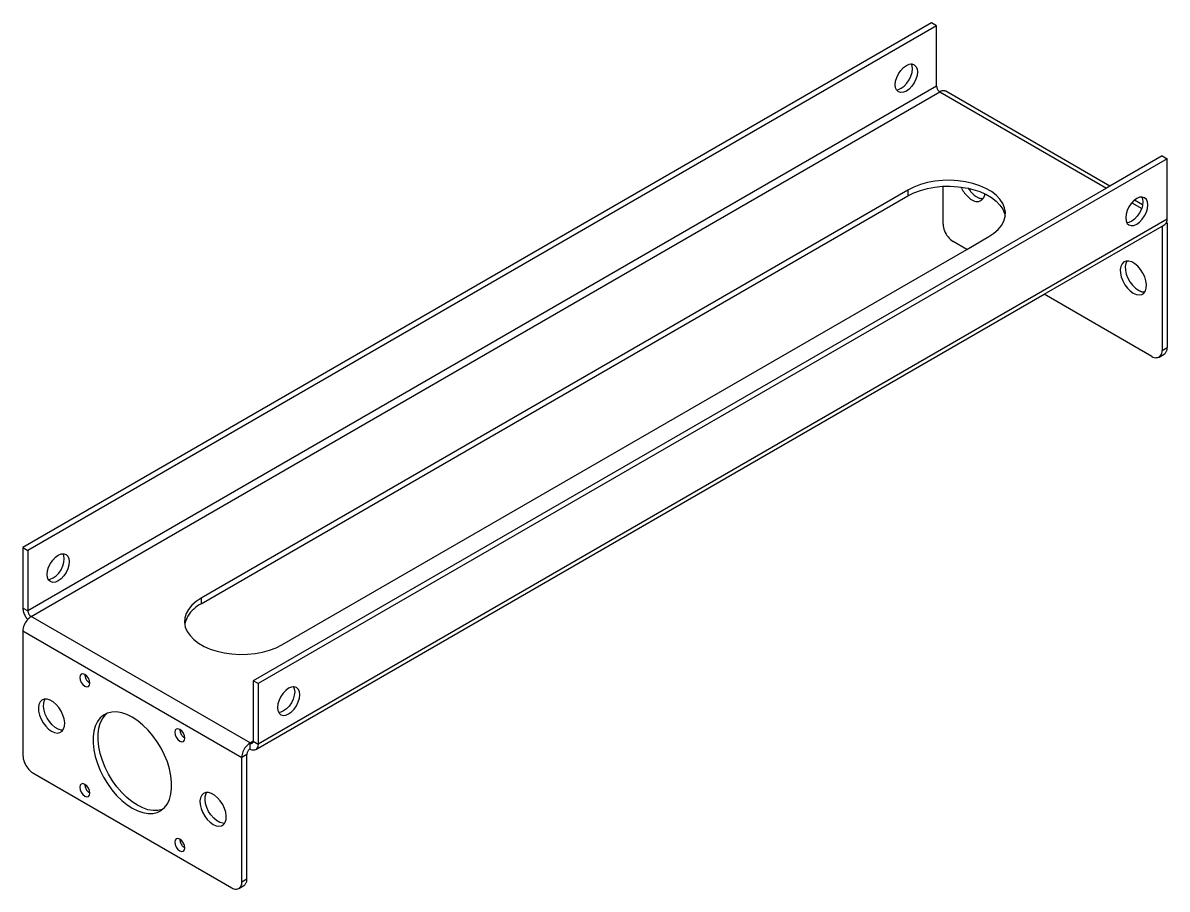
# Model space of a CAD drawing. Extents: x -235 to 145, y -3219 to -2628.
# Drawn here: x -235 to -101.4, y -3067.1 to -2966 of the extents above; entities that cross this region are included whole.
import ezdxf

# ---------------------------------------------------------------- set-up
doc = ezdxf.new("R2010")
doc.units = 0
doc.layers.add('Shown as Bent', color=7, linetype='Continuous', true_color=0xffffff)

msp = doc.modelspace()

# ---------------------------------------------------------------- linework, layer by layer
at = {"layer": 'Shown as Bent'}
for p, q in [((-128.89, -2966), (-234.96, -3027.23)), ((-128.31, -2966.34), (-128.89, -2966)), ((-128.31, -2966.34), (-234.37, -3027.57)), ((-128.31, -2973.39), (-128.31, -2966.34)), ((-132.76, -2971.93), (-132.49, -2971.54)), ((-132.49, -2971.54), (-132.18, -2971.21)), ((-132.18, -2971.21), (-131.84, -2970.97)), ((-131.84, -2970.97), (-131.51, -2970.82)), ((-131.51, -2970.82), (-131.27, -2970.79)), ((-131.18, -2971.01), (-131.27, -2970.79)), ((-131.27, -2970.79), (-131.19, -2970.79)), ((-131.19, -2970.79), (-130.92, -2970.88)), ((-131.13, -2971.38), (-131.18, -2971.01)), ((-131.18, -2971.79), (-131.13, -2971.38)), ((-130.92, -2970.88), (-130.72, -2971.07)), ((-130.72, -2971.07), (-130.59, -2971.35)), ((-130.59, -2971.35), (-130.54, -2971.72)), ((-133.14, -2973.21), (-133.09, -2972.8)), ((-133.09, -2972.8), (-132.96, -2972.36)), ((-132.96, -2972.36), (-132.76, -2971.93)), ((-131.78, -2973.05), (-131.51, -2972.65)), ((-131.51, -2972.65), (-131.31, -2972.22)), ((-131.31, -2972.22), (-131.18, -2971.79)), ((-130.72, -2972.56), (-130.92, -2972.99)), ((-130.59, -2972.13), (-130.72, -2972.56)), ((-130.54, -2971.72), (-130.59, -2972.13)), ((-128.31, -2973.39), (-234.37, -3034.62)), ((-233.99, -3035.27), (-127.93, -2974.04)), ((-133.09, -2973.57), (-133.14, -2973.21)), ((-133, -2973.8), (-133.09, -2973.57)), ((-133, -2973.8), (-132.77, -2973.76)), ((-132.96, -2973.86), (-133, -2973.8)), ((-132.76, -2974.05), (-132.96, -2973.86)), ((-132.77, -2973.76), (-132.43, -2973.62)), ((-132.49, -2974.13), (-132.76, -2974.05)), ((-132.18, -2974.1), (-132.49, -2974.13)), ((-132.43, -2973.62), (-132.09, -2973.38)), ((-131.84, -2973.96), (-132.18, -2974.1)), ((-132.09, -2973.38), (-131.78, -2973.05)), ((-131.51, -2973.72), (-131.84, -2973.96)), ((-131.19, -2973.39), (-131.51, -2973.72)), ((-130.92, -2972.99), (-131.19, -2973.39)), ((-128.31, -2973.39), (-128.3, -2973.45)), ((-128.3, -2973.45), (-128.29, -2973.52)), ((-128.29, -2973.52), (-128.27, -2973.58)), ((-128.27, -2973.58), (-128.25, -2973.64)), ((-128.25, -2973.64), (-128.23, -2973.7)), ((-128.23, -2973.7), (-128.2, -2973.76)), ((-128.2, -2973.76), (-128.16, -2973.82)), ((-128.16, -2973.82), (-128.12, -2973.87)), ((-128.12, -2973.87), (-128.08, -2973.92)), ((-128.08, -2973.92), (-128.03, -2973.96)), ((-128.03, -2973.96), (-127.98, -2974.01)), ((-127.98, -2974.01), (-127.93, -2974.04)), ((-127.88, -2974.01), (-127.93, -2974.04)), ((-127.93, -2974.04), (-108.48, -2985.27)), ((-127.83, -2973.98), (-127.88, -2974.01)), ((-127.77, -2973.96), (-127.83, -2973.98)), ((-127.71, -2973.94), (-127.77, -2973.96)), ((-127.65, -2973.93), (-127.71, -2973.94)), ((-127.6, -2973.92), (-127.65, -2973.93)), ((-127.54, -2973.91), (-127.6, -2973.92)), ((-127.48, -2973.92), (-127.54, -2973.91)), ((-127.42, -2973.92), (-127.48, -2973.92)), ((-127.36, -2973.94), (-127.42, -2973.92)), ((-127.3, -2973.95), (-127.36, -2973.94)), ((-127.24, -2973.98), (-127.3, -2973.95)), ((-108.08, -2985.04), (-127.24, -2973.98)), ((-101.41, -2981.87), (-207.48, -3043.1)), ((-102, -2981.53), (-108.08, -2985.04)), ((-102, -2981.53), (-101.41, -2981.87)), ((-101.41, -2988.92), (-101.41, -2981.87)), ((-130.21, -2984.87), (-130.97, -2985.15)), ((-129.38, -2984.64), (-130.21, -2984.87)), ((-128.52, -2984.48), (-129.38, -2984.64)), ((-127.62, -2984.39), (-128.52, -2984.48)), ((-126.71, -2984.37), (-127.62, -2984.39)), ((-125.81, -2984.43), (-126.71, -2984.37)), ((-124.92, -2984.55), (-125.81, -2984.43)), ((-124.07, -2984.75), (-124.92, -2984.55)), ((-123.28, -2985), (-124.07, -2984.75)), ((-131.65, -2985.5), (-214.15, -3033.12)), ((-214.15, -3033.8), (-131.65, -2986.18)), ((-108.48, -2985.27), (-208.07, -3042.76)), ((-130.97, -2985.15), (-131.65, -2985.5)), ((-131.65, -2985.5), (-131.65, -2986.18)), ((-131.65, -2986.18), (-130.97, -2985.84)), ((-130.97, -2985.84), (-130.21, -2985.55)), ((-130.21, -2985.55), (-129.38, -2985.32)), ((-129.38, -2985.32), (-128.52, -2985.16)), ((-128.52, -2985.16), (-127.62, -2985.07)), ((-127.62, -2985.07), (-127.55, -2985.07)), ((-127.55, -2985.07), (-126.71, -2985.06)), ((-127.55, -2989.48), (-127.55, -2985.07)), ((-126.71, -2985.06), (-125.81, -2985.11)), ((-125.81, -2985.11), (-125.47, -2985.15)), ((-125.47, -2985.15), (-125.4, -2985.3)), ((-125.47, -2985.15), (-124.92, -2985.23)), ((-125.4, -2985.3), (-125.32, -2985.45)), ((-125.32, -2985.45), (-125.24, -2985.59)), ((-125.24, -2985.59), (-125.15, -2985.73)), ((-125.15, -2985.73), (-125.05, -2985.86)), ((-125.05, -2985.86), (-124.95, -2985.99)), ((-124.95, -2985.99), (-124.84, -2986.12)), ((-124.92, -2985.23), (-124.62, -2985.29)), ((-124.84, -2986.12), (-124.72, -2986.23)), ((-124.72, -2986.23), (-124.6, -2986.35)), ((-124.62, -2985.29), (-124.55, -2985.39)), ((-124.62, -2985.29), (-124.07, -2985.43)), ((-124.55, -2985.39), (-124.48, -2985.49)), ((-124.48, -2985.49), (-124.41, -2985.59)), ((-124.41, -2985.59), (-124.34, -2985.68)), ((-124.34, -2985.68), (-124.26, -2985.77)), ((-124.26, -2985.77), (-124.17, -2985.86)), ((-124.17, -2985.86), (-124.09, -2985.94)), ((-124.09, -2985.94), (-124, -2986.02)), ((-124.07, -2985.43), (-123.28, -2985.68)), ((-124, -2986.02), (-123.91, -2986.1)), ((-123.91, -2986.1), (-123.81, -2986.17)), ((-123.81, -2986.17), (-123.71, -2986.24)), ((-123.71, -2986.24), (-123.61, -2986.3)), ((-122.56, -2985.32), (-123.28, -2985)), ((-123.28, -2985.68), (-122.68, -2985.94)), ((-122.83, -2986.43), (-122.75, -2986.28)), ((-122.75, -2986.28), (-122.7, -2986.11)), ((-122.7, -2986.11), (-122.68, -2985.94)), ((-122.68, -2985.94), (-122.56, -2986)), ((-121.91, -2985.69), (-122.56, -2985.32)), ((-122.56, -2986), (-121.91, -2986.37)), ((-121.36, -2986.11), (-121.91, -2985.69)), ((-120.92, -2986.57), (-121.36, -2986.11)), ((-108.08, -2985.04), (-108.48, -2985.27)), ((-124.6, -2986.35), (-124.47, -2986.45)), ((-124.47, -2986.45), (-124.34, -2986.55)), ((-124.34, -2986.55), (-124.2, -2986.64)), ((-124.2, -2986.64), (-124.06, -2986.74)), ((-124.06, -2986.74), (-123.9, -2986.81)), ((-123.9, -2986.81), (-123.73, -2986.85)), ((-123.73, -2986.85), (-123.56, -2986.85)), ((-123.61, -2986.3), (-123.56, -2986.34)), ((-123.56, -2986.34), (-123.5, -2986.37)), ((-123.56, -2986.85), (-123.39, -2986.83)), ((-123.5, -2986.37), (-123.44, -2986.4)), ((-123.44, -2986.4), (-123.38, -2986.42)), ((-123.39, -2986.83), (-123.22, -2986.77)), ((-123.38, -2986.42), (-123.32, -2986.45)), ((-123.32, -2986.45), (-123.26, -2986.47)), ((-123.26, -2986.47), (-123.19, -2986.48)), ((-123.22, -2986.77), (-123.07, -2986.68)), ((-123.19, -2986.48), (-123.13, -2986.49)), ((-123.13, -2986.49), (-123.06, -2986.5)), ((-123.07, -2986.68), (-122.94, -2986.57)), ((-123.06, -2986.5), (-123, -2986.51)), ((-123, -2986.51), (-122.93, -2986.51)), ((-122.94, -2986.57), (-122.87, -2986.51)), ((-122.93, -2986.51), (-122.89, -2986.51)), ((-122.89, -2986.51), (-122.87, -2986.51)), ((-122.87, -2986.51), (-122.83, -2986.43)), ((-121.91, -2986.37), (-121.36, -2986.79)), ((-121.36, -2986.79), (-120.92, -2987.25)), ((-120.58, -2987.06), (-120.92, -2986.57)), ((-120.92, -2987.25), (-120.58, -2987.74)), ((-120.37, -2987.57), (-120.58, -2987.06)), ((-120.28, -2988.09), (-120.37, -2987.57)), ((-105.86, -2987.46), (-106.07, -2987.89)), ((-105.6, -2987.07), (-105.86, -2987.46)), ((-105.52, -2986.98), (-105.6, -2987.07)), ((-105.28, -2986.74), (-105.52, -2986.98)), ((-105.52, -2986.98), (-104.37, -2987.64)), ((-105.22, -2986.69), (-105.28, -2986.74)), ((-104.95, -2986.49), (-105.22, -2986.69)), ((-104.27, -2987.24), (-105.22, -2986.69)), ((-104.61, -2986.35), (-104.95, -2986.49)), ((-104.37, -2986.32), (-104.61, -2986.35)), ((-104.37, -2986.32), (-104.28, -2986.54)), ((-104.3, -2986.32), (-104.37, -2986.32)), ((-104.28, -2987.31), (-104.37, -2987.64)), ((-104.03, -2986.4), (-104.3, -2986.32)), ((-104.28, -2986.54), (-104.24, -2986.9)), ((-104.27, -2987.24), (-104.28, -2987.31)), ((-104.24, -2986.9), (-104.27, -2987.24)), ((-103.82, -2986.59), (-104.03, -2986.4)), ((-103.69, -2986.88), (-103.82, -2986.59)), ((-103.65, -2987.24), (-103.69, -2986.88)), ((-103.69, -2987.65), (-103.65, -2987.24)), ((-101.41, -2988.92), (-207.48, -3050.15)), ((-120.58, -2987.74), (-120.37, -2988.25)), ((-120.46, -2989.13), (-120.31, -2988.61)), ((-120.37, -2988.25), (-120.3, -2988.56)), ((-120.31, -2988.61), (-120.3, -2988.56)), ((-120.3, -2988.56), (-120.28, -2988.09)), ((-106.2, -2988.32), (-106.24, -2988.74)), ((-106.24, -2988.74), (-106.2, -2989.1)), ((-106.07, -2987.89), (-106.2, -2988.32)), ((-105.2, -2988.9), (-105.54, -2989.15)), ((-104.89, -2988.57), (-105.2, -2988.9)), ((-104.62, -2988.18), (-104.89, -2988.57)), ((-104.41, -2987.75), (-104.62, -2988.18)), ((-104.61, -2989.24), (-104.3, -2988.91)), ((-104.37, -2987.64), (-104.41, -2987.75)), ((-104.3, -2988.91), (-104.03, -2988.52)), ((-104.03, -2988.52), (-103.82, -2988.09)), ((-103.82, -2988.09), (-103.69, -2987.65)), ((-101.41, -2988.98), (-101.41, -2988.92)), ((-127.55, -2989.48), (-127.53, -2989.68)), ((-127.53, -2989.68), (-127.5, -2989.88)), ((-127.5, -2989.88), (-127.45, -2990.08)), ((-127.45, -2990.08), (-127.39, -2990.27)), ((-127.39, -2990.27), (-127.31, -2990.46)), ((-121.63, -2990.55), (-121.13, -2990.11)), ((-121.13, -2990.11), (-120.74, -2989.63)), ((-120.74, -2989.63), (-120.46, -2989.13)), ((-115.74, -2997.65), (-102, -2989.72)), ((-106.2, -2989.1), (-106.11, -2989.32)), ((-105.87, -2989.29), (-106.11, -2989.32)), ((-106.11, -2989.32), (-106.07, -2989.39)), ((-106.07, -2989.39), (-105.86, -2989.58)), ((-105.54, -2989.15), (-105.87, -2989.29)), ((-105.86, -2989.58), (-105.6, -2989.66)), ((-105.6, -2989.66), (-105.28, -2989.63)), ((-105.28, -2989.63), (-104.95, -2989.49)), ((-104.95, -2989.49), (-104.61, -2989.24)), ((-102, -2989.72), (-101.69, -2989.54)), ((-102, -2989.72), (-102, -3004.23)), ((-101.69, -2989.54), (-101.65, -2989.5)), ((-101.65, -2989.5), (-101.6, -2989.46)), ((-101.6, -2989.46), (-101.58, -2989.45)), ((-101.58, -2989.45), (-101.56, -2989.42)), ((-101.56, -2989.42), (-101.41, -2989.35)), ((-101.56, -2989.42), (-101.52, -2989.37)), ((-101.52, -2989.37), (-101.49, -2989.32)), ((-101.49, -2989.32), (-101.46, -2989.27)), ((-101.46, -2989.27), (-101.44, -2989.21)), ((-101.44, -2989.21), (-101.43, -2989.15)), ((-101.41, -2989.35), (-101.44, -2989.21)), ((-101.43, -2989.15), (-101.41, -2989.1)), ((-101.41, -2989.04), (-101.41, -2988.98)), ((-101.41, -2989.1), (-101.41, -2989.04)), ((-101.41, -2989.35), (-101.41, -3003.89)), ((-127.31, -2990.46), (-127.21, -2990.64)), ((-127.21, -2990.64), (-127.1, -2990.81)), ((-127.1, -2990.81), (-126.98, -2990.98)), ((-126.98, -2990.98), (-126.84, -2991.13)), ((-126.84, -2991.13), (-126.7, -2991.27)), ((-126.7, -2991.27), (-126.54, -2991.4)), ((-126.54, -2991.4), (-126.37, -2991.52)), ((-124.8, -2992.43), (-126.37, -2991.52)), ((-124.8, -2992.43), (-122.22, -2990.94)), ((-122.22, -2990.94), (-121.63, -2990.55)), ((-204.72, -3038.57), (-124.8, -2992.43)), ((-106.67, -2994.11), (-106.82, -2994.41)), ((-106.46, -2993.9), (-106.67, -2994.11)), ((-106.19, -2993.8), (-106.46, -2993.9)), ((-106.23, -2994.07), (-106.29, -2994.43)), ((-106.1, -2993.79), (-106.23, -2994.07)), ((-106.1, -2993.79), (-106.19, -2993.8)), ((-105.87, -2993.8), (-106.1, -2993.79)), ((-105.53, -2993.9), (-105.87, -2993.8)), ((-105.17, -2994.11), (-105.53, -2993.9)), ((-104.82, -2994.4), (-105.17, -2994.11)), ((-106.82, -2994.41), (-106.88, -2994.78)), ((-106.88, -2994.78), (-106.86, -2995.2)), ((-106.86, -2995.2), (-106.75, -2995.65)), ((-106.29, -2994.43), (-106.27, -2994.86)), ((-106.27, -2994.86), (-106.17, -2995.31)), ((-106.17, -2995.31), (-105.99, -2995.77)), ((-104.51, -2994.77), (-104.82, -2994.4)), ((-104.23, -2995.19), (-104.51, -2994.77)), ((-104.02, -2995.64), (-104.23, -2995.19)), ((-106.75, -2995.65), (-106.58, -2996.11)), ((-106.58, -2996.11), (-106.33, -2996.55)), ((-106.33, -2996.55), (-106.04, -2996.94)), ((-106.04, -2996.94), (-105.7, -2997.28)), ((-105.99, -2995.77), (-105.74, -2996.21)), ((-105.74, -2996.21), (-105.45, -2996.6)), ((-105.45, -2996.6), (-105.11, -2996.94)), ((-105.11, -2996.94), (-104.76, -2997.19)), ((-103.88, -2996.1), (-104.02, -2995.64)), ((-103.94, -2997.27), (-103.84, -2996.94)), ((-103.82, -2996.54), (-103.88, -2996.1)), ((-103.84, -2996.94), (-103.82, -2996.54)), ((-207.76, -3050.77), (-115.74, -2997.65)), ((-103.18, -3004.91), (-115.74, -2997.65)), ((-105.7, -2997.28), (-105.35, -2997.53)), ((-105.35, -2997.53), (-104.99, -2997.69)), ((-104.99, -2997.69), (-104.66, -2997.74)), ((-104.76, -2997.19), (-104.7, -2997.22)), ((-104.7, -2997.22), (-104.64, -2997.26)), ((-104.66, -2997.74), (-104.36, -2997.68)), ((-104.64, -2997.26), (-104.59, -2997.28)), ((-104.59, -2997.28), (-104.53, -2997.31)), ((-104.53, -2997.31), (-104.46, -2997.33)), ((-104.46, -2997.33), (-104.4, -2997.35)), ((-104.4, -2997.35), (-104.34, -2997.37)), ((-104.36, -2997.68), (-104.12, -2997.53)), ((-104.34, -2997.37), (-104.27, -2997.38)), ((-104.27, -2997.38), (-104.21, -2997.39)), ((-104.21, -2997.39), (-104.14, -2997.39)), ((-104.14, -2997.39), (-104.08, -2997.4)), ((-104.12, -2997.53), (-104.01, -2997.4)), ((-104.08, -2997.4), (-104.01, -2997.4)), ((-104.01, -2997.4), (-103.94, -2997.27)), ((-103.18, -3004.91), (-103.06, -3004.99)), ((-102.35, -3004.99), (-101.76, -3004.65)), ((-102.35, -3004.99), (-102.24, -3004.89)), ((-102.24, -3004.89), (-102.14, -3004.78)), ((-102.14, -3004.78), (-102.06, -3004.65)), ((-102.06, -3004.65), (-102.01, -3004.52)), ((-102.01, -3004.52), (-101.99, -3004.37)), ((-102, -3004.23), (-101.41, -3003.89)), ((-101.99, -3004.37), (-102, -3004.23)), ((-101.76, -3004.65), (-101.7, -3004.6)), ((-101.7, -3004.6), (-101.64, -3004.56)), ((-101.64, -3004.56), (-101.59, -3004.5)), ((-101.59, -3004.5), (-101.55, -3004.44)), ((-101.55, -3004.44), (-101.51, -3004.38)), ((-101.51, -3004.38), (-101.48, -3004.32)), ((-101.48, -3004.32), (-101.45, -3004.25)), ((-101.45, -3004.25), (-101.43, -3004.18)), ((-101.43, -3004.18), (-101.41, -3004.1)), ((-101.41, -3003.96), (-101.41, -3003.89)), ((-101.41, -3004.03), (-101.41, -3003.96)), ((-101.41, -3004.1), (-101.41, -3004.03)), ((-103.06, -3004.99), (-102.92, -3005.04)), ((-102.92, -3005.04), (-102.78, -3005.07)), ((-102.78, -3005.07), (-102.63, -3005.06)), ((-102.63, -3005.06), (-102.49, -3005.03)), ((-102.49, -3005.03), (-102.35, -3004.99)), ((-234.96, -3027.23), (-234.37, -3027.57)), ((-234.96, -3027.23), (-234.96, -3034.28)), ((-234.37, -3027.57), (-234.37, -3034.62)), ((-231.75, -3029.08), (-231.48, -3028.69)), ((-231.48, -3028.69), (-231.17, -3028.36)), ((-231.17, -3028.36), (-230.84, -3028.12)), ((-230.84, -3028.12), (-230.5, -3027.97)), ((-230.5, -3027.97), (-230.26, -3027.94)), ((-230.3, -3029.37), (-230.17, -3028.94)), ((-230.17, -3028.16), (-230.26, -3027.94)), ((-230.26, -3027.94), (-230.19, -3027.94)), ((-230.19, -3027.94), (-229.92, -3028.02)), ((-230.13, -3028.52), (-230.17, -3028.16)), ((-230.17, -3028.94), (-230.13, -3028.52)), ((-229.92, -3028.02), (-229.71, -3028.22)), ((-229.71, -3028.22), (-229.58, -3028.5)), ((-229.58, -3028.5), (-229.54, -3028.86)), ((-229.54, -3028.86), (-229.58, -3029.28)), ((-232.13, -3030.36), (-232.09, -3029.95)), ((-232.09, -3029.95), (-231.96, -3029.51)), ((-231.96, -3029.51), (-231.75, -3029.08)), ((-231.09, -3030.52), (-230.78, -3030.19)), ((-230.78, -3030.19), (-230.51, -3029.8)), ((-230.51, -3029.8), (-230.3, -3029.37)), ((-229.92, -3030.14), (-230.19, -3030.53)), ((-229.71, -3029.71), (-229.92, -3030.14)), ((-229.58, -3029.28), (-229.71, -3029.71)), ((-232.09, -3030.72), (-232.13, -3030.36)), ((-232, -3030.95), (-232.09, -3030.72)), ((-232, -3030.95), (-231.76, -3030.91)), ((-231.96, -3031.01), (-232, -3030.95)), ((-231.75, -3031.2), (-231.96, -3031.01)), ((-231.76, -3030.91), (-231.42, -3030.77)), ((-231.48, -3031.28), (-231.75, -3031.2)), ((-231.17, -3031.25), (-231.48, -3031.28)), ((-231.42, -3030.77), (-231.09, -3030.52)), ((-230.84, -3031.11), (-231.17, -3031.25)), ((-230.5, -3030.86), (-230.84, -3031.11)), ((-230.19, -3030.53), (-230.5, -3030.86)), ((-234.96, -3034.28), (-234.95, -3034.4)), ((-234.37, -3034.62), (-234.96, -3034.28)), ((-215.24, -3033.96), (-215.64, -3034.43)), ((-214.75, -3033.52), (-215.24, -3033.96)), ((-214.82, -3034.22), (-215.02, -3034.39)), ((-214.61, -3034.06), (-214.82, -3034.22)), ((-214.15, -3033.12), (-214.75, -3033.52)), ((-214.38, -3033.92), (-214.61, -3034.06)), ((-214.15, -3033.8), (-214.38, -3033.92)), ((-214.15, -3033.12), (-214.15, -3033.8)), ((-234.95, -3034.4), (-234.93, -3034.52)), ((-234.93, -3034.52), (-234.91, -3034.65)), ((-234.91, -3034.65), (-234.88, -3034.76)), ((-234.88, -3034.76), (-234.84, -3034.88)), ((-234.84, -3034.88), (-234.8, -3035)), ((-234.8, -3035), (-234.75, -3035.11)), ((-234.75, -3035.11), (-234.69, -3035.22)), ((-234.69, -3035.22), (-234.63, -3035.32)), ((-234.63, -3035.32), (-234.56, -3035.42)), ((-234.56, -3035.42), (-234.48, -3035.52)), ((-234.4, -3035.61), (-234.49, -3035.72)), ((-234.48, -3035.52), (-234.4, -3035.61)), ((-234.38, -3035.59), (-234.4, -3035.61)), ((-234.26, -3035.48), (-234.38, -3035.59)), ((-234.37, -3034.62), (-234.37, -3034.69)), ((-234.37, -3034.69), (-234.35, -3034.75)), ((-234.35, -3034.75), (-234.34, -3034.81)), ((-234.34, -3034.81), (-234.32, -3034.88)), ((-234.32, -3034.88), (-234.29, -3034.94)), ((-234.29, -3034.94), (-234.26, -3034.99)), ((-234.26, -3034.99), (-234.23, -3035.05)), ((-234.13, -3035.37), (-234.26, -3035.48)), ((-234.23, -3035.05), (-234.19, -3035.1)), ((-234.19, -3035.1), (-234.14, -3035.15)), ((-234.14, -3035.15), (-234.1, -3035.19)), ((-233.99, -3035.27), (-234.13, -3035.37)), ((-234.1, -3035.19), (-234.05, -3035.24)), ((-234.05, -3035.24), (-233.99, -3035.27)), ((-208.44, -3050.02), (-233.99, -3035.27)), ((-216.07, -3035.45), (-216.1, -3035.98)), ((-215.91, -3034.93), (-216.07, -3035.45)), ((-215.92, -3035.68), (-216.01, -3035.93)), ((-215.81, -3035.44), (-215.92, -3035.68)), ((-215.64, -3034.43), (-215.91, -3034.93)), ((-215.69, -3035.21), (-215.81, -3035.44)), ((-215.54, -3034.98), (-215.69, -3035.21)), ((-215.39, -3034.77), (-215.54, -3034.98)), ((-215.21, -3034.57), (-215.39, -3034.77)), ((-215.02, -3034.39), (-215.21, -3034.57)), ((-234.95, -3036.78), (-234.96, -3036.95)), ((-234.96, -3036.95), (-234.96, -3051.48)), ((-234.96, -3036.95), (-209.41, -3051.7)), ((-234.92, -3036.62), (-234.95, -3036.78)), ((-234.88, -3036.45), (-234.92, -3036.62)), ((-234.82, -3036.29), (-234.88, -3036.45)), ((-234.76, -3036.14), (-234.82, -3036.29)), ((-234.68, -3035.99), (-234.76, -3036.14)), ((-234.59, -3035.85), (-234.68, -3035.99)), ((-234.49, -3035.72), (-234.59, -3035.85)), ((-216.1, -3035.98), (-216.07, -3036.15)), ((-216.01, -3035.93), (-216.07, -3036.15)), ((-216.07, -3036.15), (-216.07, -3036.19)), ((-216.07, -3036.19), (-216, -3036.5)), ((-216, -3036.5), (-215.79, -3037.01)), ((-215.79, -3037.01), (-215.45, -3037.5)), ((-215.45, -3037.5), (-215.01, -3037.96)), ((-215.01, -3037.96), (-214.46, -3038.37)), ((-214.46, -3038.37), (-213.82, -3038.75)), ((-213.82, -3038.75), (-213.09, -3039.06)), ((-213.09, -3039.06), (-212.3, -3039.32)), ((-212.3, -3039.32), (-211.45, -3039.51)), ((-211.45, -3039.51), (-210.57, -3039.64)), ((-210.57, -3039.64), (-209.66, -3039.69)), ((-209.66, -3039.69), (-208.75, -3039.67)), ((-208.75, -3039.67), (-207.86, -3039.58)), ((-207.86, -3039.58), (-206.99, -3039.43)), ((-206.99, -3039.43), (-206.17, -3039.2)), ((-206.17, -3039.2), (-205.41, -3038.91)), ((-205.41, -3038.91), (-204.72, -3038.57)), ((-228.28, -3042.14), (-228.33, -3042.37)), ((-228.33, -3042.37), (-228.28, -3042.66)), ((-228.15, -3041.99), (-228.28, -3042.14)), ((-227.96, -3041.95), (-228.15, -3041.99)), ((-227.74, -3042.03), (-227.96, -3041.95)), ((-227.74, -3042.03), (-227.73, -3042.13)), ((-227.51, -3042.21), (-227.74, -3042.03)), ((-227.73, -3042.13), (-227.71, -3042.23)), ((-227.71, -3042.23), (-227.69, -3042.33)), ((-227.69, -3042.33), (-227.66, -3042.43)), ((-227.32, -3042.47), (-227.51, -3042.21)), ((-228.28, -3042.66), (-228.15, -3042.95)), ((-228.15, -3042.95), (-227.96, -3043.21)), ((-227.96, -3043.21), (-227.74, -3043.39)), ((-227.74, -3043.39), (-227.51, -3043.47)), ((-227.66, -3042.43), (-227.62, -3042.52)), ((-227.62, -3042.52), (-227.57, -3042.61)), ((-227.57, -3042.61), (-227.52, -3042.7)), ((-227.52, -3042.7), (-227.45, -3042.78)), ((-227.51, -3043.47), (-227.32, -3043.43)), ((-227.45, -3042.78), (-227.39, -3042.86)), ((-227.39, -3042.86), (-227.31, -3042.93)), ((-227.19, -3042.76), (-227.32, -3042.47)), ((-227.32, -3043.43), (-227.19, -3043.28)), ((-227.31, -3042.93), (-227.23, -3042.99)), ((-227.23, -3042.99), (-227.15, -3043.05)), ((-227.15, -3043.05), (-227.19, -3042.76)), ((-227.19, -3043.28), (-227.15, -3043.05)), ((-207.48, -3043.1), (-208.07, -3042.76)), ((-208.07, -3042.76), (-208.07, -3049.81)), ((-207.48, -3043.1), (-207.48, -3050.15)), ((-203.94, -3043.64), (-204.28, -3043.89)), ((-203.61, -3043.5), (-203.94, -3043.64)), ((-203.37, -3043.46), (-203.61, -3043.5)), ((-203.29, -3043.47), (-203.37, -3043.46)), ((-203.37, -3043.46), (-203.28, -3043.69)), ((-203.03, -3043.55), (-203.29, -3043.47)), ((-203.28, -3043.69), (-203.23, -3044.05)), ((-202.82, -3043.74), (-203.03, -3043.55)), ((-232.73, -3045.02), (-232.94, -3045.23)), ((-232.46, -3044.92), (-232.73, -3045.02)), ((-232.53, -3045.36), (-232.43, -3045.03)), ((-232.36, -3044.91), (-232.46, -3044.92)), ((-232.43, -3045.03), (-232.36, -3044.91)), ((-232.14, -3044.92), (-232.36, -3044.91)), ((-231.79, -3045.02), (-232.14, -3044.92)), ((-231.44, -3045.23), (-231.79, -3045.02)), ((-205.06, -3045.04), (-205.19, -3045.47)), ((-204.86, -3044.61), (-205.06, -3045.04)), ((-204.59, -3044.22), (-204.86, -3044.61)), ((-204.28, -3043.89), (-204.59, -3044.22)), ((-203.41, -3044.9), (-203.61, -3045.33)), ((-203.28, -3044.46), (-203.41, -3044.9)), ((-203.23, -3044.05), (-203.28, -3044.46)), ((-202.69, -3044.03), (-202.82, -3043.74)), ((-202.82, -3045.24), (-202.69, -3044.8)), ((-202.65, -3044.39), (-202.69, -3044.03)), ((-202.69, -3044.8), (-202.65, -3044.39)), ((-233.08, -3045.53), (-233.14, -3045.9)), ((-233.14, -3045.9), (-233.12, -3046.32)), ((-233.12, -3046.32), (-233.02, -3046.77)), ((-232.94, -3045.23), (-233.08, -3045.53)), ((-232.55, -3045.76), (-232.53, -3045.36)), ((-232.49, -3046.2), (-232.55, -3045.76)), ((-232.35, -3046.66), (-232.49, -3046.2)), ((-231.09, -3045.52), (-231.44, -3045.23)), ((-230.77, -3045.89), (-231.09, -3045.52)), ((-230.5, -3046.31), (-230.77, -3045.89)), ((-230.29, -3046.76), (-230.5, -3046.31)), ((-205.19, -3045.47), (-205.24, -3045.89)), ((-205.24, -3045.89), (-205.19, -3046.25)), ((-205.19, -3046.25), (-205.1, -3046.47)), ((-204.53, -3046.29), (-204.87, -3046.44)), ((-204.2, -3046.05), (-204.53, -3046.29)), ((-203.88, -3045.72), (-204.2, -3046.05)), ((-203.61, -3045.33), (-203.88, -3045.72)), ((-203.61, -3046.39), (-203.29, -3046.06)), ((-203.29, -3046.06), (-203.03, -3045.67)), ((-203.03, -3045.67), (-202.82, -3045.24)), ((-233.02, -3046.77), (-232.84, -3047.23)), ((-232.84, -3047.23), (-232.6, -3047.67)), ((-232.6, -3047.67), (-232.3, -3048.07)), ((-232.14, -3047.11), (-232.35, -3046.66)), ((-231.87, -3047.53), (-232.14, -3047.11)), ((-231.55, -3047.9), (-231.87, -3047.53)), ((-230.15, -3047.22), (-230.29, -3046.76)), ((-230.08, -3047.66), (-230.15, -3047.22)), ((-230.1, -3048.06), (-230.08, -3047.66)), ((-226.27, -3047.53), (-226.52, -3048.05)), ((-225.94, -3047.1), (-226.27, -3047.53)), ((-226.1, -3048.31), (-225.93, -3047.71)), ((-225.54, -3046.76), (-225.94, -3047.1)), ((-225.93, -3047.71), (-225.68, -3047.19)), ((-225.68, -3047.19), (-225.35, -3046.76)), ((-225.13, -3046.55), (-225.54, -3046.76)), ((-225.35, -3046.76), (-225.13, -3046.55)), ((-225.09, -3046.53), (-225.13, -3046.55)), ((-224.57, -3046.41), (-225.09, -3046.53)), ((-224.02, -3046.4), (-224.57, -3046.41)), ((-223.43, -3046.5), (-224.02, -3046.4)), ((-222.81, -3046.7), (-223.43, -3046.5)), ((-222.19, -3047.02), (-222.81, -3046.7)), ((-221.56, -3047.43), (-222.19, -3047.02)), ((-220.95, -3047.93), (-221.56, -3047.43)), ((-204.87, -3046.44), (-205.1, -3046.47)), ((-205.1, -3046.47), (-205.06, -3046.53)), ((-205.06, -3046.53), (-204.86, -3046.73)), ((-204.86, -3046.73), (-204.59, -3046.81)), ((-204.59, -3046.81), (-204.28, -3046.78)), ((-204.28, -3046.78), (-203.94, -3046.63)), ((-203.94, -3046.63), (-203.61, -3046.39)), ((-232.3, -3048.07), (-231.97, -3048.4)), ((-231.97, -3048.4), (-231.61, -3048.65)), ((-231.61, -3048.65), (-231.26, -3048.81)), ((-231.2, -3048.2), (-231.55, -3047.9)), ((-231.26, -3048.81), (-230.93, -3048.86)), ((-230.85, -3048.4), (-231.2, -3048.2)), ((-230.93, -3048.86), (-230.63, -3048.81)), ((-230.5, -3048.51), (-230.85, -3048.4)), ((-230.63, -3048.81), (-230.38, -3048.65)), ((-230.28, -3048.52), (-230.5, -3048.51)), ((-230.38, -3048.65), (-230.28, -3048.52)), ((-230.28, -3048.52), (-230.21, -3048.39)), ((-230.21, -3048.39), (-230.1, -3048.06)), ((-226.69, -3048.65), (-226.77, -3049.31)), ((-226.52, -3048.05), (-226.69, -3048.65)), ((-226.18, -3048.97), (-226.1, -3048.31)), ((-226.18, -3049.7), (-226.18, -3048.97)), ((-220.35, -3048.51), (-220.95, -3047.93)), ((-219.8, -3049.17), (-220.35, -3048.51)), ((-217.18, -3048.54), (-217.22, -3048.78)), ((-217.22, -3048.78), (-217.18, -3049.06)), ((-217.05, -3048.4), (-217.18, -3048.54)), ((-216.86, -3048.36), (-217.05, -3048.4)), ((-216.63, -3048.44), (-216.86, -3048.36)), ((-216.41, -3048.62), (-216.63, -3048.44)), ((-216.63, -3048.44), (-216.63, -3048.54)), ((-216.63, -3048.54), (-216.61, -3048.64)), ((-216.61, -3048.64), (-216.59, -3048.74)), ((-216.59, -3048.74), (-216.56, -3048.84)), ((-216.56, -3048.84), (-216.52, -3048.93)), ((-216.52, -3048.93), (-216.47, -3049.02)), ((-216.47, -3049.02), (-216.41, -3049.11)), ((-216.22, -3048.88), (-216.41, -3048.62)), ((-216.09, -3049.17), (-216.22, -3048.88)), ((-226.77, -3049.31), (-226.77, -3050.04)), ((-226.77, -3050.04), (-226.69, -3050.81)), ((-226.1, -3050.47), (-226.18, -3049.7)), ((-219.28, -3049.88), (-219.8, -3049.17)), ((-218.83, -3050.64), (-219.28, -3049.88)), ((-217.18, -3049.06), (-217.05, -3049.36)), ((-217.05, -3049.36), (-216.86, -3049.62)), ((-216.86, -3049.62), (-216.63, -3049.8)), ((-216.63, -3049.8), (-216.41, -3049.88)), ((-216.41, -3049.11), (-216.35, -3049.19)), ((-216.41, -3049.88), (-216.22, -3049.84)), ((-216.35, -3049.19), (-216.28, -3049.27)), ((-216.28, -3049.27), (-216.21, -3049.34)), ((-216.22, -3049.84), (-216.09, -3049.69)), ((-216.21, -3049.34), (-216.13, -3049.4)), ((-216.13, -3049.4), (-216.05, -3049.46)), ((-216.05, -3049.46), (-216.09, -3049.17)), ((-216.09, -3049.69), (-216.05, -3049.46)), ((-208.83, -3050.34), (-208.94, -3050.47)), ((-208.71, -3050.23), (-208.83, -3050.34)), ((-208.58, -3050.12), (-208.71, -3050.23)), ((-208.44, -3050.02), (-208.58, -3050.12)), ((-208.07, -3049.81), (-208.44, -3050.02)), ((-208.44, -3050.02), (-208.4, -3050.05)), ((-208.44, -3050.7), (-208.44, -3050.02)), ((-208.4, -3050.05), (-208.36, -3050.07)), ((-208.36, -3050.07), (-208.32, -3050.07)), ((-208.32, -3050.07), (-208.27, -3050.07)), ((-208.27, -3050.07), (-208.22, -3050.06)), ((-208.22, -3050.06), (-208.18, -3050.04)), ((-208.18, -3050.04), (-208.14, -3050.02)), ((-208.14, -3050.02), (-208.11, -3049.98)), ((-208.11, -3049.98), (-208.09, -3049.94)), ((-208.09, -3049.94), (-208.07, -3049.9)), ((-208.06, -3049.85), (-208.07, -3049.81)), ((-208.07, -3049.81), (-207.48, -3050.15)), ((-208.07, -3049.9), (-208.06, -3049.85)), ((-207.53, -3050.5), (-207.49, -3050.38)), ((-207.49, -3050.38), (-207.47, -3050.27)), ((-207.47, -3050.27), (-207.48, -3050.15)), ((-234.96, -3051.48), (-234.94, -3051.69)), ((-234.94, -3051.69), (-234.91, -3051.89)), ((-226.69, -3050.81), (-226.52, -3051.6)), ((-226.52, -3051.6), (-226.27, -3052.41)), ((-225.93, -3051.26), (-226.1, -3050.47)), ((-225.68, -3052.07), (-225.93, -3051.26)), ((-218.43, -3051.43), (-218.83, -3050.64)), ((-218.1, -3052.24), (-218.43, -3051.43)), ((-208.82, -3051.36), (-209.41, -3051.7)), ((-209.4, -3051.53), (-209.41, -3051.7)), ((-209.41, -3066.23), (-209.41, -3051.7)), ((-209.37, -3051.37), (-209.4, -3051.53)), ((-209.33, -3051.2), (-209.37, -3051.37)), ((-209.27, -3051.04), (-209.33, -3051.2)), ((-209.21, -3050.89), (-209.27, -3051.04)), ((-209.13, -3050.74), (-209.21, -3050.89)), ((-209.04, -3050.6), (-209.13, -3050.74)), ((-208.94, -3050.47), (-209.04, -3050.6)), ((-208.8, -3051.23), (-208.82, -3051.29)), ((-208.82, -3051.29), (-208.82, -3051.36)), ((-208.82, -3065.89), (-208.82, -3051.36)), ((-208.79, -3051.16), (-208.8, -3051.23)), ((-208.77, -3051.1), (-208.79, -3051.16)), ((-208.74, -3051.04), (-208.77, -3051.1)), ((-208.71, -3050.98), (-208.74, -3051.04)), ((-208.68, -3050.93), (-208.71, -3050.98)), ((-208.64, -3050.88), (-208.68, -3050.93)), ((-208.59, -3050.83), (-208.64, -3050.88)), ((-208.55, -3050.78), (-208.59, -3050.83)), ((-208.5, -3050.74), (-208.55, -3050.78)), ((-208.44, -3050.7), (-208.5, -3050.74)), ((-208.44, -3050.7), (-208.34, -3050.77)), ((-208.34, -3050.77), (-208.23, -3050.81)), ((-208.23, -3050.81), (-208.11, -3050.84)), ((-208.11, -3050.84), (-207.99, -3050.83)), ((-207.99, -3050.83), (-207.88, -3050.81)), ((-207.88, -3050.81), (-207.76, -3050.77)), ((-207.76, -3050.77), (-207.67, -3050.69)), ((-207.67, -3050.69), (-207.59, -3050.6)), ((-207.59, -3050.6), (-207.53, -3050.5)), ((-234.91, -3051.89), (-234.86, -3052.08)), ((-234.86, -3052.08), (-234.8, -3052.28)), ((-234.8, -3052.28), (-234.71, -3052.47)), ((-234.71, -3052.47), (-234.62, -3052.65)), ((-234.62, -3052.65), (-234.51, -3052.82)), ((-234.51, -3052.82), (-234.39, -3052.98)), ((-234.39, -3052.98), (-234.25, -3053.13)), ((-226.27, -3052.41), (-225.94, -3053.22)), ((-225.35, -3052.88), (-225.68, -3052.07)), ((-224.96, -3053.67), (-225.35, -3052.88)), ((-217.85, -3053.05), (-218.1, -3052.24)), ((-217.69, -3053.84), (-217.85, -3053.05)), ((-234.25, -3053.13), (-234.11, -3053.28)), ((-234.11, -3053.28), (-233.95, -3053.41)), ((-233.95, -3053.41), (-233.78, -3053.52)), ((-233.78, -3053.52), (-210.59, -3066.91)), ((-225.94, -3053.22), (-225.54, -3054.01)), ((-225.54, -3054.01), (-225.09, -3054.77)), ((-224.5, -3054.43), (-224.96, -3053.67)), ((-217.6, -3054.61), (-217.69, -3053.84)), ((-228.28, -3054.96), (-228.33, -3055.19)), ((-228.33, -3055.19), (-228.28, -3055.48)), ((-228.15, -3054.81), (-228.28, -3054.96)), ((-228.28, -3055.48), (-228.15, -3055.77)), ((-227.96, -3054.77), (-228.15, -3054.81)), ((-227.74, -3054.85), (-227.96, -3054.77)), ((-227.74, -3054.85), (-227.73, -3054.95)), ((-227.51, -3055.03), (-227.74, -3054.85)), ((-227.73, -3054.95), (-227.71, -3055.05)), ((-227.71, -3055.05), (-227.69, -3055.15)), ((-227.69, -3055.15), (-227.66, -3055.25)), ((-227.66, -3055.25), (-227.62, -3055.34)), ((-227.62, -3055.34), (-227.57, -3055.43)), ((-227.57, -3055.43), (-227.52, -3055.52)), ((-227.52, -3055.52), (-227.45, -3055.6)), ((-227.32, -3055.29), (-227.51, -3055.03)), ((-227.45, -3055.6), (-227.39, -3055.68)), ((-227.39, -3055.68), (-227.31, -3055.75)), ((-227.19, -3055.58), (-227.32, -3055.29)), ((-227.15, -3055.87), (-227.19, -3055.58)), ((-225.09, -3054.77), (-224.57, -3055.48)), ((-224.57, -3055.48), (-224.02, -3056.14)), ((-223.98, -3055.14), (-224.5, -3054.43)), ((-223.43, -3055.8), (-223.98, -3055.14)), ((-217.69, -3056), (-217.6, -3055.33)), ((-217.6, -3055.33), (-217.6, -3054.61)), ((-228.15, -3055.77), (-227.96, -3056.03)), ((-227.96, -3056.03), (-227.74, -3056.21)), ((-227.74, -3056.21), (-227.51, -3056.29)), ((-227.51, -3056.29), (-227.32, -3056.25)), ((-227.32, -3056.25), (-227.19, -3056.1)), ((-227.31, -3055.75), (-227.23, -3055.81)), ((-227.23, -3055.81), (-227.15, -3055.87)), ((-227.19, -3056.1), (-227.15, -3055.87)), ((-224.02, -3056.14), (-223.43, -3056.72)), ((-222.84, -3056.38), (-223.43, -3055.8)), ((-223.43, -3056.72), (-222.81, -3057.22)), ((-222.22, -3056.88), (-222.84, -3056.38)), ((-221.6, -3057.29), (-222.22, -3056.88)), ((-218.1, -3057.12), (-217.85, -3056.6)), ((-217.85, -3056.6), (-217.69, -3056)), ((-214.22, -3056.41), (-214.29, -3056.78)), ((-214.29, -3056.78), (-214.27, -3057.2)), ((-214.08, -3056.12), (-214.22, -3056.41)), ((-213.87, -3055.91), (-214.08, -3056.12)), ((-213.6, -3055.8), (-213.87, -3055.91)), ((-213.7, -3056.65), (-213.68, -3056.25)), ((-213.64, -3057.09), (-213.7, -3056.65)), ((-213.68, -3056.25), (-213.57, -3055.91)), ((-213.51, -3055.79), (-213.6, -3055.8)), ((-213.57, -3055.91), (-213.51, -3055.79)), ((-213.28, -3055.8), (-213.51, -3055.79)), ((-212.94, -3055.91), (-213.28, -3055.8)), ((-212.58, -3056.11), (-212.94, -3055.91)), ((-212.23, -3056.41), (-212.58, -3056.11)), ((-211.92, -3056.77), (-212.23, -3056.41)), ((-211.64, -3057.2), (-211.92, -3056.77)), ((-222.81, -3057.22), (-222.19, -3057.63)), ((-222.19, -3057.63), (-221.56, -3057.94)), ((-220.97, -3057.6), (-221.6, -3057.29)), ((-221.56, -3057.94), (-220.95, -3058.15)), ((-220.36, -3057.81), (-220.97, -3057.6)), ((-220.95, -3058.15), (-220.35, -3058.25)), ((-219.76, -3057.91), (-220.36, -3057.81)), ((-220.35, -3058.25), (-219.8, -3058.24)), ((-219.8, -3058.24), (-219.28, -3058.12)), ((-219.21, -3057.9), (-219.76, -3057.91)), ((-219.28, -3058.12), (-218.83, -3057.89)), ((-218.7, -3057.78), (-219.21, -3057.9)), ((-218.83, -3057.89), (-218.7, -3057.78)), ((-218.7, -3057.78), (-218.65, -3057.76)), ((-218.65, -3057.76), (-218.43, -3057.55)), ((-218.43, -3057.55), (-218.1, -3057.12)), ((-214.27, -3057.2), (-214.16, -3057.66)), ((-214.16, -3057.66), (-213.99, -3058.11)), ((-213.99, -3058.11), (-213.74, -3058.55)), ((-213.49, -3057.55), (-213.64, -3057.09)), ((-213.28, -3058), (-213.49, -3057.55)), ((-213.01, -3058.42), (-213.28, -3058)), ((-211.43, -3057.65), (-211.64, -3057.2)), ((-211.29, -3058.11), (-211.43, -3057.65)), ((-211.23, -3058.55), (-211.29, -3058.11)), ((-213.74, -3058.55), (-213.44, -3058.95)), ((-213.44, -3058.95), (-213.11, -3059.28)), ((-213.11, -3059.28), (-212.76, -3059.54)), ((-212.69, -3058.79), (-213.01, -3058.42)), ((-212.76, -3059.54), (-212.4, -3059.69)), ((-212.35, -3059.08), (-212.69, -3058.79)), ((-212.4, -3059.69), (-212.07, -3059.74)), ((-211.99, -3059.29), (-212.35, -3059.08)), ((-212.07, -3059.74), (-211.77, -3059.69)), ((-211.64, -3059.39), (-211.99, -3059.29)), ((-211.77, -3059.69), (-211.53, -3059.53)), ((-211.42, -3059.4), (-211.64, -3059.39)), ((-211.53, -3059.53), (-211.42, -3059.4)), ((-211.42, -3059.4), (-211.35, -3059.28)), ((-211.35, -3059.28), (-211.25, -3058.95)), ((-211.25, -3058.95), (-211.23, -3058.55)), ((-217.18, -3061.36), (-217.22, -3061.6)), ((-217.22, -3061.6), (-217.18, -3061.88)), ((-217.05, -3061.22), (-217.18, -3061.36)), ((-217.18, -3061.88), (-217.05, -3062.18)), ((-216.86, -3061.18), (-217.05, -3061.22)), ((-217.05, -3062.18), (-216.86, -3062.44)), ((-216.63, -3061.26), (-216.86, -3061.18)), ((-216.63, -3061.26), (-216.63, -3061.36)), ((-216.41, -3061.44), (-216.63, -3061.26)), ((-216.63, -3061.36), (-216.61, -3061.46)), ((-216.61, -3061.46), (-216.59, -3061.56)), ((-216.59, -3061.56), (-216.56, -3061.66)), ((-216.56, -3061.66), (-216.52, -3061.75)), ((-216.52, -3061.75), (-216.47, -3061.84)), ((-216.47, -3061.84), (-216.41, -3061.93)), ((-216.22, -3061.7), (-216.41, -3061.44)), ((-216.41, -3061.93), (-216.35, -3062.01)), ((-216.35, -3062.01), (-216.28, -3062.09)), ((-216.28, -3062.09), (-216.21, -3062.16)), ((-216.09, -3061.99), (-216.22, -3061.7)), ((-216.21, -3062.16), (-216.13, -3062.22)), ((-216.13, -3062.22), (-216.05, -3062.28)), ((-216.05, -3062.28), (-216.09, -3061.99)), ((-216.09, -3062.51), (-216.05, -3062.28)), ((-216.86, -3062.44), (-216.63, -3062.62)), ((-216.63, -3062.62), (-216.41, -3062.7)), ((-216.41, -3062.7), (-216.22, -3062.66)), ((-216.22, -3062.66), (-216.09, -3062.51)), ((-209.42, -3066.52), (-209.4, -3066.38)), ((-209.41, -3066.23), (-208.82, -3065.89)), ((-209.4, -3066.38), (-209.41, -3066.23)), ((-208.96, -3066.45), (-208.92, -3066.39)), ((-208.92, -3066.39), (-208.89, -3066.32)), ((-208.89, -3066.32), (-208.86, -3066.25)), ((-208.86, -3066.25), (-208.84, -3066.18)), ((-208.84, -3066.18), (-208.82, -3066.11)), ((-208.82, -3065.96), (-208.82, -3065.89)), ((-208.82, -3066.04), (-208.82, -3065.96)), ((-208.82, -3066.11), (-208.82, -3066.04)), ((-210.59, -3066.91), (-210.47, -3066.99)), ((-210.47, -3066.99), (-210.33, -3067.05)), ((-210.33, -3067.05), (-210.19, -3067.07)), ((-210.19, -3067.07), (-210.04, -3067.07)), ((-210.04, -3067.07), (-209.9, -3067.04)), ((-209.9, -3067.04), (-209.76, -3066.99)), ((-209.76, -3066.99), (-209.17, -3066.65)), ((-209.76, -3066.99), (-209.65, -3066.89)), ((-209.65, -3066.89), (-209.55, -3066.79)), ((-209.55, -3066.79), (-209.47, -3066.66)), ((-209.47, -3066.66), (-209.42, -3066.52)), ((-209.17, -3066.65), (-209.11, -3066.61)), ((-209.11, -3066.61), (-209.05, -3066.56)), ((-209.05, -3066.56), (-209, -3066.51)), ((-209, -3066.51), (-208.96, -3066.45))]:
    msp.add_line(p, q, dxfattribs=at)

doc.saveas('drawing.dxf')
